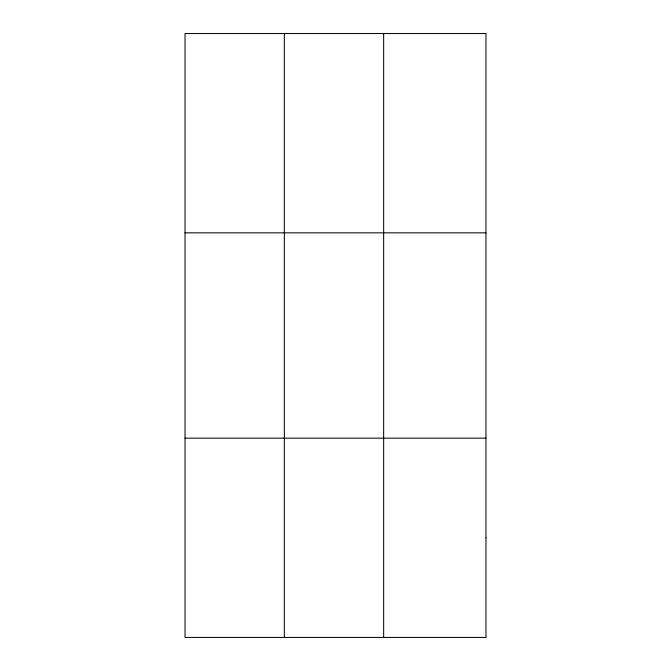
<?xml version="1.0" encoding="UTF-8"?>
<svg xmlns="http://www.w3.org/2000/svg" width="671" height="671" viewBox="0 0 671 671"><rect width="100%" height="100%" fill="white"/><g stroke="black" fill="none" stroke-linecap="round" stroke-linejoin="round"><path stroke-width="1.01" d="M284.336 33.55L284.336 637.45M383.653 33.55L383.653 637.45M185.028 232.837L485.972 232.837M185.028 438.163L485.972 438.163M485.972 537.807L485.972 637.45L185.028 637.45L185.028 33.55L485.972 33.55L485.972 537.807"/></g></svg>
